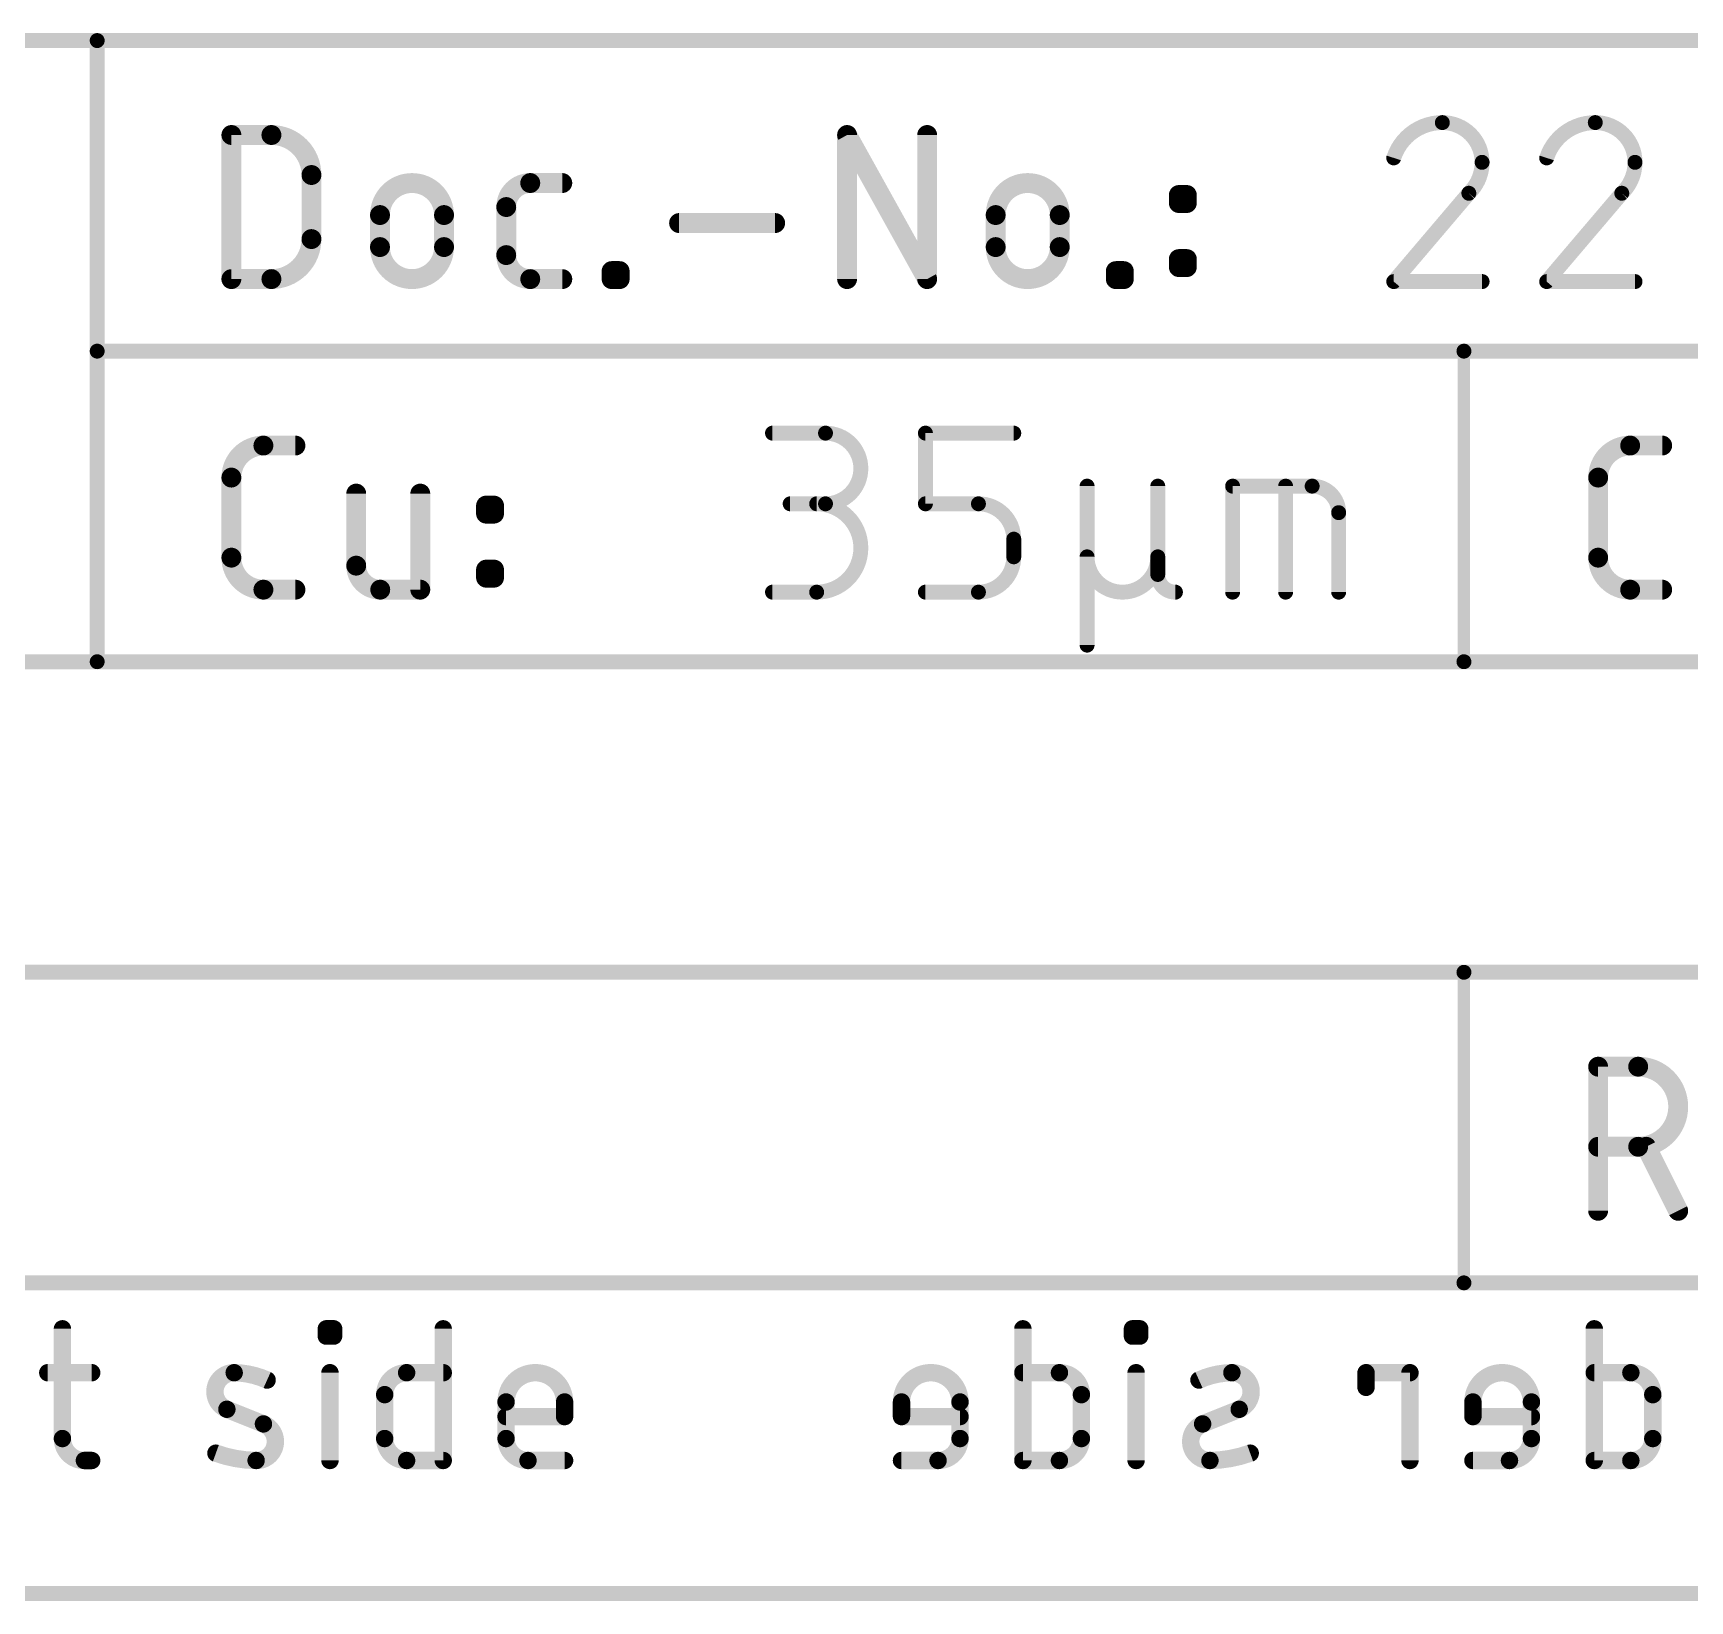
# Model space of a CAD drawing. Extents: x -12 to 55, y -5 to 108.
# Drawn here: x 22.13 to 39.06, y 92.36 to 108.39 of the extents above; entities that cross this region are included whole.
import ezdxf

# ---------------------------------------------------------------- set-up
doc = ezdxf.new("R2010")
doc.units = 0
for name, color, linetype in [('21', 253, 'CONTINUOUS'), ('22', 143, 'CONTINUOUS'), ('48', 213, 'CONTINUOUS')]:
    doc.layers.add(name, color=color, linetype=linetype)

msp = doc.modelspace()

# ---------------------------------------------------------------- linework, layer by layer
at = {"layer": '21', "const_width": 0.1778}
for points in [[(22.4252, 95.1445), (22.4252, 94.0226)], [(25.1226, 95.0697), (25.1226, 95.1445)], [(25.1226, 95.1445), (25.1974, 95.1445)], [(25.1974, 95.1445), (25.1974, 95.0697)], [(26.3175, 95.1445), (26.3175, 93.7983)], [(25.1974, 95.0697), (25.1226, 95.0697)], [(22.2757, 94.6957), (22.7244, 94.6957)], [(25.16, 93.7983), (25.16, 94.6957)], [(25.9435, 94.6957), (26.3175, 94.6957)], [(25.7192, 94.0226), (25.7192, 94.4714)], [(24.48, 94.1722), (24.1061, 94.3218)], [(26.9597, 94.0226), (26.9597, 94.3966)], [(27.558, 94.247), (26.9597, 94.247)], [(27.558, 94.3966), (27.558, 94.247)], [(22.6496, 93.7983), (22.7244, 93.7983)], [(26.3175, 93.7983), (25.9435, 93.7983)], [(27.558, 93.7983), (27.1841, 93.7983)]]:
    msp.add_lwpolyline(points, dxfattribs=at)
at = {"layer": '21'}
for points, const_width in [([(22.4697, 95.1445, 1), (22.3808, 95.1445)], 0.0889), ([(25.167, 95.1445, 1), (25.0781, 95.1445)], 0.0889), ([(25.1226, 95.1889, 1), (25.1226, 95.1)], 0.0889), ([(25.2418, 95.1445, 1), (25.1529, 95.1445)], 0.0889), ([(25.1974, 95.1, 1), (25.1974, 95.1889)], 0.0889), ([(26.3619, 95.1445, 1), (26.273, 95.1445)], 0.0889), ([(25.0781, 95.0697, 1), (25.167, 95.0697)], 0.0889), ([(25.1226, 95.1141, 1), (25.1226, 95.0252)], 0.0889), ([(25.1529, 95.0697, 1), (25.2418, 95.0697)], 0.0889), ([(25.1974, 95.0252, 1), (25.1974, 95.1141)], 0.0889), ([(22.2757, 94.7402, 1), (22.2757, 94.6513)], 0.0889), ([(22.7244, 94.6513, 1), (22.7244, 94.7402)], 0.0889), ([(24.1808, 94.6957, 0.8318), (24.1061, 94.3218)], 0.1778), ([(24.1815, 94.7402, 1), (24.1802, 94.6513)], 0.0889), ([(24.5174, 94.621, 0.1025), (24.1808, 94.6957)], 0.1778), ([(24.1802, 94.6513, 1), (24.1815, 94.7402)], 0.0889), ([(24.4991, 94.5804, 1), (24.5356, 94.6615)], 0.0889), ([(25.2044, 94.6957, 1), (25.1155, 94.6957)], 0.0889), ([(25.9435, 94.6957, 0.4142), (25.7192, 94.4714)], 0.1778), ([(25.9435, 94.7402, 1), (25.9435, 94.6513)], 0.0889), ([(25.9435, 94.6513, 1), (25.9435, 94.7402)], 0.0889), ([(26.3175, 94.6513, 1), (26.3175, 94.7402)], 0.0889), ([(27.558, 94.3966, 1), (26.9597, 94.3966)], 0.1778), ([(25.7636, 94.4714, 1), (25.6747, 94.4714)], 0.0889), ([(25.6747, 94.4714, 1), (25.7636, 94.4714)], 0.0889), ([(24.1226, 94.3631, 1), (24.0895, 94.2805)], 0.0889), ([(24.0895, 94.2805, 1), (24.1226, 94.3631)], 0.0889), ([(27.0042, 94.3966, 1), (26.9153, 94.3966)], 0.0889), ([(26.9153, 94.3966, 1), (27.0042, 94.3966)], 0.0889), ([(26.9597, 94.2915, 1), (26.9597, 94.2026)], 0.0889), ([(27.6025, 94.3966, 1), (27.5136, 94.3966)], 0.0889), ([(27.5136, 94.3966, 1), (27.6025, 94.3966)], 0.0889), ([(27.558, 94.2026, 1), (27.558, 94.2915)], 0.0889), ([(24.4052, 93.7983, 0.8318), (24.48, 94.1722)], 0.1778), ([(24.4965, 94.2135, 1), (24.4635, 94.1309)], 0.0889), ([(24.4635, 94.1309, 1), (24.4965, 94.2135)], 0.0889), ([(27.5136, 94.247, 1), (27.6025, 94.247)], 0.0889), ([(22.4252, 94.0226, 0.4142), (22.6496, 93.7983)], 0.1778), ([(22.4697, 94.0226, 1), (22.3808, 94.0226)], 0.0889), ([(22.3808, 94.0226, 1), (22.4697, 94.0226)], 0.0889), ([(25.7192, 94.0226, 0.4142), (25.9435, 93.7983)], 0.1778), ([(25.7636, 94.0226, 1), (25.6747, 94.0226)], 0.0889), ([(25.6747, 94.0226, 1), (25.7636, 94.0226)], 0.0889), ([(26.9597, 94.0226, 0.4142), (27.1841, 93.7983)], 0.1778), ([(27.0042, 94.0226, 1), (26.9153, 94.0226)], 0.0889), ([(26.9153, 94.0226, 1), (27.0042, 94.0226)], 0.0889), ([(22.6496, 93.8427, 1), (22.6496, 93.7538)], 0.0889), ([(22.6496, 93.7538, 1), (22.6496, 93.8427)], 0.0889), ([(22.7244, 93.7538, 1), (22.7244, 93.8427)], 0.0889), ([(24.0089, 93.9149, 1), (23.9788, 93.8312)], 0.0889), ([(23.9939, 93.8731, 0.083), (24.4052, 93.7983)], 0.1778), ([(24.4058, 93.8427, 1), (24.4046, 93.7538)], 0.0889), ([(24.4046, 93.7538, 1), (24.4058, 93.8427)], 0.0889), ([(25.1155, 93.7983, 1), (25.2044, 93.7983)], 0.0889), ([(25.9435, 93.8427, 1), (25.9435, 93.7538)], 0.0889), ([(25.9435, 93.7538, 1), (25.9435, 93.8427)], 0.0889), ([(26.273, 93.7983, 1), (26.3619, 93.7983)], 0.0889), ([(26.3175, 93.7538, 1), (26.3175, 93.8427)], 0.0889), ([(27.1841, 93.8427, 1), (27.1841, 93.7538)], 0.0889), ([(27.1841, 93.7538, 1), (27.1841, 93.8427)], 0.0889), ([(27.558, 93.7538, 1), (27.558, 93.8427)], 0.0889)]:
    msp.add_lwpolyline(points, format="xyb", dxfattribs=dict(at, const_width=const_width))
at = {"layer": '22', "const_width": 0.1778}
for points in [[(32.2422, 95.1445), (32.2422, 93.7983)], [(33.4371, 95.1445), (33.3623, 95.1445)], [(33.3623, 95.1445), (33.3623, 95.0697)], [(33.4371, 95.0697), (33.4371, 95.1445)], [(38.0827, 95.1445), (38.0827, 93.7983)], [(33.3623, 95.0697), (33.4371, 95.0697)], [(32.6162, 94.6957), (32.2422, 94.6957)], [(33.3997, 93.7983), (33.3997, 94.6957)], [(36.1987, 94.6957), (35.75, 94.6957)], [(35.75, 94.6957), (35.75, 94.5462)], [(36.1987, 93.7983), (36.1987, 94.6957)], [(38.4566, 94.6957), (38.0827, 94.6957)], [(32.8406, 94.0226), (32.8406, 94.4714)], [(38.681, 94.0226), (38.681, 94.4714)], [(31.0017, 94.3966), (31.0017, 94.247)], [(31.0017, 94.247), (31.6, 94.247)], [(31.6, 94.0226), (31.6, 94.3966)], [(34.0797, 94.1722), (34.4537, 94.3218)], [(36.8421, 94.3966), (36.8421, 94.247)], [(36.8421, 94.247), (37.4404, 94.247)], [(37.4404, 94.0226), (37.4404, 94.3966)], [(31.0017, 93.7983), (31.3756, 93.7983)], [(32.2422, 93.7983), (32.6162, 93.7983)], [(36.8421, 93.7983), (37.2161, 93.7983)], [(38.0827, 93.7983), (38.4566, 93.7983)]]:
    msp.add_lwpolyline(points, dxfattribs=at)
at = {"layer": '22'}
for points, const_width in [([(32.2867, 95.1445, 1), (32.1978, 95.1445)], 0.0889), ([(33.3623, 95.1889, 1), (33.3623, 95.1)], 0.0889), ([(33.4068, 95.1445, 1), (33.3179, 95.1445)], 0.0889), ([(33.4816, 95.1445, 1), (33.3927, 95.1445)], 0.0889), ([(33.4371, 95.1, 1), (33.4371, 95.1889)], 0.0889), ([(38.1271, 95.1445, 1), (38.0382, 95.1445)], 0.0889), ([(33.3623, 95.1141, 1), (33.3623, 95.0252)], 0.0889), ([(33.3179, 95.0697, 1), (33.4068, 95.0697)], 0.0889), ([(33.3927, 95.0697, 1), (33.4816, 95.0697)], 0.0889), ([(33.4371, 95.0252, 1), (33.4371, 95.1141)], 0.0889), ([(31.6, 94.3966, 1), (31.0017, 94.3966)], 0.1778), ([(32.2422, 94.7402, 1), (32.2422, 94.6513)], 0.0889), ([(32.8406, 94.4714, 0.4142), (32.6162, 94.6957)], 0.1778), ([(32.6162, 94.7402, 1), (32.6162, 94.6513)], 0.0889), ([(32.6162, 94.6513, 1), (32.6162, 94.7402)], 0.0889), ([(33.4442, 94.6957, 1), (33.3553, 94.6957)], 0.0889), ([(34.3789, 94.6957, 0.1025), (34.0423, 94.621)], 0.1778), ([(34.0241, 94.6615, 1), (34.0606, 94.5804)], 0.0889), ([(34.3782, 94.7402, 1), (34.3795, 94.6513)], 0.0889), ([(34.4537, 94.3218, 0.8318), (34.3789, 94.6957)], 0.1778), ([(34.3795, 94.6513, 1), (34.3782, 94.7402)], 0.0889), ([(35.75, 94.7402, 1), (35.75, 94.6513)], 0.0889), ([(35.7945, 94.6957, 1), (35.7056, 94.6957)], 0.0889), ([(36.2432, 94.6957, 1), (36.1543, 94.6957)], 0.0889), ([(36.1987, 94.6513, 1), (36.1987, 94.7402)], 0.0889), ([(37.4404, 94.3966, 1), (36.8421, 94.3966)], 0.1778), ([(38.0827, 94.7402, 1), (38.0827, 94.6513)], 0.0889), ([(38.681, 94.4714, 0.4142), (38.4566, 94.6957)], 0.1778), ([(38.4566, 94.7402, 1), (38.4566, 94.6513)], 0.0889), ([(38.4566, 94.6513, 1), (38.4566, 94.7402)], 0.0889), ([(32.885, 94.4714, 1), (32.7961, 94.4714)], 0.0889), ([(32.7961, 94.4714, 1), (32.885, 94.4714)], 0.0889), ([(35.7056, 94.5462, 1), (35.7945, 94.5462)], 0.0889), ([(38.7254, 94.4714, 1), (38.6365, 94.4714)], 0.0889), ([(38.6365, 94.4714, 1), (38.7254, 94.4714)], 0.0889), ([(31.0461, 94.3966, 1), (30.9572, 94.3966)], 0.0889), ([(30.9572, 94.3966, 1), (31.0461, 94.3966)], 0.0889), ([(31.0017, 94.2915, 1), (31.0017, 94.2026)], 0.0889), ([(31.6444, 94.3966, 1), (31.5555, 94.3966)], 0.0889), ([(31.5555, 94.3966, 1), (31.6444, 94.3966)], 0.0889), ([(31.6, 94.2026, 1), (31.6, 94.2915)], 0.0889), ([(34.4371, 94.3631, 1), (34.4702, 94.2805)], 0.0889), ([(34.4702, 94.2805, 1), (34.4371, 94.3631)], 0.0889), ([(36.8421, 94.2915, 1), (36.8421, 94.2026)], 0.0889), ([(36.8866, 94.3966, 1), (36.7977, 94.3966)], 0.0889), ([(36.7977, 94.3966, 1), (36.8866, 94.3966)], 0.0889), ([(37.4849, 94.3966, 1), (37.396, 94.3966)], 0.0889), ([(37.396, 94.3966, 1), (37.4849, 94.3966)], 0.0889), ([(37.4404, 94.2026, 1), (37.4404, 94.2915)], 0.0889), ([(30.9572, 94.247, 1), (31.0461, 94.247)], 0.0889), ([(34.0797, 94.1722, 0.8318), (34.1545, 93.7983)], 0.1778), ([(34.0632, 94.2135, 1), (34.0962, 94.1309)], 0.0889), ([(34.0962, 94.1309, 1), (34.0632, 94.2135)], 0.0889), ([(36.7977, 94.247, 1), (36.8866, 94.247)], 0.0889), ([(31.3756, 93.7983, 0.4142), (31.6, 94.0226)], 0.1778), ([(31.6444, 94.0226, 1), (31.5555, 94.0226)], 0.0889), ([(31.5555, 94.0226, 1), (31.6444, 94.0226)], 0.0889), ([(32.6162, 93.7983, 0.4142), (32.8406, 94.0226)], 0.1778), ([(32.885, 94.0226, 1), (32.7961, 94.0226)], 0.0889), ([(32.7961, 94.0226, 1), (32.885, 94.0226)], 0.0889), ([(37.2161, 93.7983, 0.4142), (37.4404, 94.0226)], 0.1778), ([(37.4849, 94.0226, 1), (37.396, 94.0226)], 0.0889), ([(37.396, 94.0226, 1), (37.4849, 94.0226)], 0.0889), ([(38.4566, 93.7983, 0.4142), (38.681, 94.0226)], 0.1778), ([(38.7254, 94.0226, 1), (38.6365, 94.0226)], 0.0889), ([(38.6365, 94.0226, 1), (38.7254, 94.0226)], 0.0889), ([(31.0017, 93.8427, 1), (31.0017, 93.7538)], 0.0889), ([(31.3756, 93.8427, 1), (31.3756, 93.7538)], 0.0889), ([(31.3756, 93.7538, 1), (31.3756, 93.8427)], 0.0889), ([(32.2422, 93.8427, 1), (32.2422, 93.7538)], 0.0889), ([(32.1978, 93.7983, 1), (32.2867, 93.7983)], 0.0889), ([(32.6162, 93.8427, 1), (32.6162, 93.7538)], 0.0889), ([(32.6162, 93.7538, 1), (32.6162, 93.8427)], 0.0889), ([(33.3553, 93.7983, 1), (33.4442, 93.7983)], 0.0889), ([(34.1545, 93.7983, 0.083), (34.5658, 93.8731)], 0.1778), ([(34.1539, 93.8427, 1), (34.1551, 93.7538)], 0.0889), ([(34.1551, 93.7538, 1), (34.1539, 93.8427)], 0.0889), ([(34.5809, 93.8312, 1), (34.5508, 93.9149)], 0.0889), ([(36.1543, 93.7983, 1), (36.2432, 93.7983)], 0.0889), ([(36.8421, 93.8427, 1), (36.8421, 93.7538)], 0.0889), ([(37.2161, 93.8427, 1), (37.2161, 93.7538)], 0.0889), ([(37.2161, 93.7538, 1), (37.2161, 93.8427)], 0.0889), ([(38.0827, 93.8427, 1), (38.0827, 93.7538)], 0.0889), ([(38.0382, 93.7983, 1), (38.1271, 93.7983)], 0.0889), ([(38.4566, 93.8427, 1), (38.4566, 93.7538)], 0.0889), ([(38.4566, 93.7538, 1), (38.4566, 93.8427)], 0.0889)]:
    msp.add_lwpolyline(points, format="xyb", dxfattribs=dict(at, const_width=const_width))
at = {"layer": '48'}
for points, const_width in [([(22.7806, 108.3144), (-0.0794, 108.3144)], 0.1524), ([(54.5306, 108.3144), (22.7806, 108.3144)], 0.1524), ([(22.7806, 108.3144), (22.7806, 105.1394)], 0.1524), ([(24.1522, 105.876), (24.1522, 107.3492)], 0.2032), ([(24.1522, 107.3492), (24.5614, 107.3492)], 0.2032), ([(30.4454, 105.876), (30.4454, 107.3492)], 0.2032), ([(30.4454, 107.3492), (31.2638, 105.876)], 0.2032), ([(31.2638, 105.876), (31.2638, 107.3492)], 0.2032), ([(24.9707, 106.94), (24.9707, 106.2852)], 0.2032), ([(27.2071, 106.8581), (27.5345, 106.8581)], 0.2032), ([(26.9616, 106.1215), (26.9616, 106.6126)], 0.2032), ([(33.8364, 106.6535), (33.8364, 106.7353)], 0.2032), ([(33.8364, 106.7353), (33.9182, 106.7353)], 0.2032), ([(33.9182, 106.6535), (33.8364, 106.6535)], 0.2032), ([(33.9182, 106.7353), (33.9182, 106.6535)], 0.2032), ([(36.8007, 106.7537), (36.0331, 105.8506)], 0.1524), ([(38.3638, 106.7537), (37.5962, 105.8506)], 0.1524), ([(25.6711, 106.2034), (25.6711, 106.5307)], 0.2032), ([(26.3258, 106.5307), (26.3258, 106.2034)], 0.2032), ([(28.7283, 106.4489), (29.7104, 106.4489)], 0.2032), ([(31.9643, 106.2034), (31.9643, 106.5307)], 0.2032), ([(32.619, 106.5307), (32.619, 106.2034)], 0.2032), ([(33.8364, 105.9987), (33.8364, 106.0806)], 0.2032), ([(33.8364, 106.0806), (33.9182, 106.0806)], 0.2032), ([(33.9182, 106.0806), (33.9182, 105.9987)], 0.2032), ([(28.0388, 105.876), (28.0388, 105.9578)], 0.2032), ([(28.0388, 105.9578), (28.1206, 105.9578)], 0.2032), ([(28.1206, 105.9578), (28.1206, 105.876)], 0.2032), ([(33.1922, 105.876), (33.1922, 105.9578)], 0.2032), ([(33.1922, 105.9578), (33.2741, 105.9578)], 0.2032), ([(33.2741, 105.9578), (33.2741, 105.876)], 0.2032), ([(33.9182, 105.9987), (33.8364, 105.9987)], 0.2032), ([(24.5614, 105.876), (24.1522, 105.876)], 0.2032), ([(27.5345, 105.876), (27.2071, 105.876)], 0.2032), ([(28.1206, 105.876), (28.0388, 105.876)], 0.2032), ([(33.2741, 105.876), (33.1922, 105.876)], 0.2032), ([(36.0331, 105.8506), (36.9362, 105.8506)], 0.1524), ([(37.5962, 105.8506), (38.4993, 105.8506)], 0.1524), ([(22.7806, 105.1394), (22.7806, 101.9644)], 0.1524), ([(22.7806, 105.1394), (36.7506, 105.1394)], 0.1524), ([(36.7506, 105.1394), (54.5306, 105.1394)], 0.1524), ([(36.7506, 105.1394), (36.7506, 101.9644)], 0.127), ([(29.6831, 104.3012), (30.2249, 104.3012)], 0.1524), ([(31.2462, 103.5787), (31.2462, 104.3012)], 0.1524), ([(31.2462, 104.3012), (32.1493, 104.3012)], 0.1524), ([(24.4796, 104.1742), (24.807, 104.1742)], 0.2032), ([(38.4496, 104.1742), (38.777, 104.1742)], 0.2032), ([(24.1522, 103.0284), (24.1522, 103.8468)], 0.2032), ([(32.8987, 102.1337), (32.8987, 103.7593)], 0.1524), ([(33.6212, 103.7593), (33.6212, 103.0368)], 0.1524), ([(34.3863, 102.6756), (34.3863, 103.7593)], 0.1524), ([(34.3863, 103.7593), (35.1991, 103.7593)], 0.1524), ([(34.9282, 102.6756), (34.9282, 103.7593)], 0.1524), ([(38.1222, 103.0284), (38.1222, 103.8468)], 0.2032), ([(25.4283, 103.6831), (25.4283, 102.9465)], 0.2032), ([(26.0831, 102.701), (26.0831, 103.6831)], 0.2032), ([(26.7554, 103.4785), (26.7554, 103.5603)], 0.2032), ([(26.7554, 103.5603), (26.8372, 103.5603)], 0.2032), ([(26.8372, 103.5603), (26.8372, 103.4785)], 0.2032), ([(30.2249, 103.5787), (29.8637, 103.5787)], 0.1524), ([(31.7881, 103.5787), (31.2462, 103.5787)], 0.1524), ([(26.8372, 103.4785), (26.7554, 103.4785)], 0.2032), ([(35.4701, 103.4884), (35.4701, 102.6756)], 0.1524), ([(32.1493, 103.0368), (32.1493, 103.2174)], 0.1524), ([(26.7554, 102.8237), (26.7554, 102.9056)], 0.2032), ([(26.7554, 102.9056), (26.8372, 102.9056)], 0.2032), ([(26.8372, 102.9056), (26.8372, 102.8237)], 0.2032), ([(33.6212, 103.0368), (33.6212, 102.8562)], 0.1524), ([(24.807, 102.701), (24.4796, 102.701)], 0.2032), ([(25.6738, 102.701), (26.0831, 102.701)], 0.2032), ([(26.8372, 102.8237), (26.7554, 102.8237)], 0.2032), ([(38.777, 102.701), (38.4496, 102.701)], 0.2032), ([(29.6831, 102.6756), (30.1346, 102.6756)], 0.1524), ([(31.2462, 102.6756), (31.7881, 102.6756)], 0.1524), ([(-0.0794, 101.9644), (22.7806, 101.9644)], 0.1524), ([(22.7806, 101.9644), (36.7506, 101.9644)], 0.1524), ([(36.7506, 101.9644), (54.5306, 101.9644)], 0.1524), ([(-0.0794, 98.7894), (36.7506, 98.7894)], 0.1524), ([(36.7506, 98.7894), (54.5306, 98.7894)], 0.1524), ([(36.7506, 98.7894), (36.7506, 95.6144)], 0.127), ([(38.1222, 96.351), (38.1222, 97.8242)], 0.2032), ([(38.1222, 97.8242), (38.5314, 97.8242)], 0.2032), ([(38.5314, 97.0057), (38.1222, 97.0057)], 0.2032), ([(38.9407, 96.351), (38.6133, 97.0057)], 0.2032), ([(-0.0794, 95.6144), (36.7506, 95.6144)], 0.1524), ([(36.7506, 95.6144), (54.5306, 95.6144)], 0.1524), ([(-0.0794, 92.4394), (54.5306, 92.4394)], 0.1524)]:
    msp.add_lwpolyline(points, dxfattribs=dict(at, const_width=const_width))
for points, const_width in [([(22.7806, 108.3525, 1), (22.7806, 108.2763)], 0.0762), ([(22.8187, 108.3144, 1), (22.7425, 108.3144)], 0.0762), ([(22.7806, 108.2763, 1), (22.7806, 108.3525)], 0.0762), ([(36.5298, 107.4762, 0.3252), (36.0331, 107.1149)], 0.1524), ([(36.9362, 107.0698, 0.4142), (36.5298, 107.4762)], 0.1524), ([(36.5298, 107.5143, 1), (36.5298, 107.4381)], 0.0762), ([(36.5298, 107.4381, 1), (36.5298, 107.5143)], 0.0762), ([(38.0929, 107.4762, 0.3252), (37.5962, 107.1149)], 0.1524), ([(38.4993, 107.0698, 0.4142), (38.0929, 107.4762)], 0.1524), ([(38.0929, 107.5143, 1), (38.0929, 107.4381)], 0.0762), ([(38.0929, 107.4381, 1), (38.0929, 107.5143)], 0.0762), ([(24.203, 107.3492, 1), (24.1014, 107.3492)], 0.1016), ([(24.1522, 107.4, 1), (24.1522, 107.2984)], 0.1016), ([(24.9707, 106.94, 0.4142), (24.5614, 107.3492)], 0.2032), ([(24.5614, 107.4, 1), (24.5614, 107.2984)], 0.1016), ([(24.5614, 107.2984, 1), (24.5614, 107.4)], 0.1016), ([(30.4962, 107.3492, 1), (30.3946, 107.3492)], 0.1016), ([(30.4898, 107.3738, 1), (30.401, 107.3245)], 0.1016), ([(31.3146, 107.3492, 1), (31.213, 107.3492)], 0.1016), ([(25.0215, 106.94, 1), (24.9199, 106.94)], 0.1016), ([(35.9968, 107.1267, 1), (36.0693, 107.1032)], 0.0762), ([(36.8007, 106.7537, 0.2053), (36.9362, 107.0698)], 0.1524), ([(36.9743, 107.0698, 1), (36.8981, 107.0698)], 0.0762), ([(36.8981, 107.0698, 1), (36.9743, 107.0698)], 0.0762), ([(37.5599, 107.1267, 1), (37.6324, 107.1032)], 0.0762), ([(38.3638, 106.7537, 0.2053), (38.4993, 107.0698)], 0.1524), ([(38.5374, 107.0698, 1), (38.4612, 107.0698)], 0.0762), ([(38.4612, 107.0698, 1), (38.5374, 107.0698)], 0.0762), ([(24.9199, 106.94, 1), (25.0215, 106.9399)], 0.1016), ([(26.3258, 106.5307, 1), (25.6711, 106.5307)], 0.2032), ([(27.2071, 106.8581, 0.4142), (26.9616, 106.6126)], 0.2032), ([(27.2071, 106.9089, 1), (27.2071, 106.8073)], 0.1016), ([(27.2071, 106.8073, 1), (27.2071, 106.9089)], 0.1016), ([(27.5345, 106.8073, 1), (27.5345, 106.9089)], 0.1016), ([(32.619, 106.5307, 1), (31.9643, 106.5307)], 0.2032), ([(27.0124, 106.6126, 1), (26.9108, 106.6126)], 0.1016), ([(33.8872, 106.7353, 1), (33.7856, 106.7353)], 0.1016), ([(33.8364, 106.7861, 1), (33.8364, 106.6845)], 0.1016), ([(33.8364, 106.7043, 1), (33.8364, 106.6027)], 0.1016), ([(33.7856, 106.6535, 1), (33.8872, 106.6535)], 0.1016), ([(33.969, 106.7353, 1), (33.8674, 106.7353)], 0.1016), ([(33.8674, 106.6535, 1), (33.969, 106.6535)], 0.1016), ([(33.9182, 106.6845, 1), (33.9182, 106.7861)], 0.1016), ([(33.9182, 106.6027, 1), (33.9182, 106.7043)], 0.1016), ([(36.7744, 106.7813, 1), (36.827, 106.7261)], 0.0762), ([(36.8297, 106.729, 1), (36.7717, 106.7784)], 0.0762), ([(38.3376, 106.7813, 1), (38.3901, 106.7261)], 0.0762), ([(38.3929, 106.729, 1), (38.3348, 106.7784)], 0.0762), ([(25.7219, 106.5307, 1), (25.6203, 106.5307)], 0.1016), ([(25.6203, 106.5307, 1), (25.7219, 106.5307)], 0.1016), ([(26.3766, 106.5307, 1), (26.275, 106.5307)], 0.1016), ([(26.275, 106.5307, 1), (26.3766, 106.5307)], 0.1016), ([(26.9108, 106.6126, 1), (27.0124, 106.6126)], 0.1016), ([(28.7283, 106.4997, 1), (28.7283, 106.3981)], 0.1016), ([(29.7104, 106.3981, 1), (29.7104, 106.4997)], 0.1016), ([(32.0151, 106.5307, 1), (31.9135, 106.5307)], 0.1016), ([(31.9135, 106.5307, 1), (32.0151, 106.5307)], 0.1016), ([(32.6698, 106.5307, 1), (32.5682, 106.5307)], 0.1016), ([(32.5682, 106.5307, 1), (32.6698, 106.5307)], 0.1016), ([(24.5614, 105.876, 0.4142), (24.9707, 106.2852)], 0.2032), ([(25.0215, 106.2852, 1), (24.9199, 106.2852)], 0.1016), ([(24.9199, 106.2852, 1), (25.0215, 106.2852)], 0.1016), ([(25.6711, 106.2034, 1), (26.3258, 106.2034)], 0.2032), ([(25.7219, 106.2034, 1), (25.6203, 106.2034)], 0.1016), ([(25.6203, 106.2034, 1), (25.7219, 106.2034)], 0.1016), ([(26.3766, 106.2034, 1), (26.275, 106.2034)], 0.1016), ([(26.275, 106.2034, 1), (26.3766, 106.2034)], 0.1016), ([(26.9616, 106.1215, 0.4142), (27.2071, 105.876)], 0.2032), ([(27.0124, 106.1215, 1), (26.9108, 106.1215)], 0.1016), ([(31.9643, 106.2034, 1), (32.619, 106.2034)], 0.2032), ([(32.0151, 106.2034, 1), (31.9135, 106.2034)], 0.1016), ([(31.9135, 106.2034, 1), (32.0151, 106.2034)], 0.1016), ([(32.6698, 106.2034, 1), (32.5682, 106.2034)], 0.1016), ([(32.5682, 106.2034, 1), (32.6698, 106.2034)], 0.1016), ([(33.8872, 106.0806, 1), (33.7856, 106.0806)], 0.1016), ([(33.8364, 106.1314, 1), (33.8364, 106.0298)], 0.1016), ([(33.969, 106.0806, 1), (33.8674, 106.0806)], 0.1016), ([(33.9182, 106.0298, 1), (33.9182, 106.1314)], 0.1016), ([(26.9108, 106.1215, 1), (27.0124, 106.1215)], 0.1016), ([(28.0896, 105.9578, 1), (27.988, 105.9578)], 0.1016), ([(28.0388, 106.0086, 1), (28.0388, 105.907)], 0.1016), ([(28.1714, 105.9578, 1), (28.0698, 105.9578)], 0.1016), ([(28.1206, 105.907, 1), (28.1206, 106.0086)], 0.1016), ([(33.243, 105.9578, 1), (33.1414, 105.9578)], 0.1016), ([(33.1922, 106.0086, 1), (33.1922, 105.907)], 0.1016), ([(33.3249, 105.9578, 1), (33.2233, 105.9578)], 0.1016), ([(33.2741, 105.907, 1), (33.2741, 106.0086)], 0.1016), ([(33.8364, 106.0495, 1), (33.8364, 105.9479)], 0.1016), ([(33.7856, 105.9987, 1), (33.8872, 105.9987)], 0.1016), ([(33.8674, 105.9987, 1), (33.969, 105.9987)], 0.1016), ([(33.9182, 105.9479, 1), (33.9182, 106.0495)], 0.1016), ([(24.1522, 105.9268, 1), (24.1522, 105.8252)], 0.1016), ([(24.1014, 105.876, 1), (24.203, 105.876)], 0.1016), ([(24.5614, 105.9268, 1), (24.5614, 105.8252)], 0.1016), ([(24.5614, 105.8252, 1), (24.5614, 105.9268)], 0.1016), ([(27.2071, 105.9268, 1), (27.2071, 105.8252)], 0.1016), ([(27.2071, 105.8252, 1), (27.2071, 105.9268)], 0.1016), ([(27.5345, 105.8252, 1), (27.5345, 105.9268)], 0.1016), ([(28.0388, 105.9268, 1), (28.0388, 105.8252)], 0.1016), ([(27.988, 105.876, 1), (28.0896, 105.876)], 0.1016), ([(28.0698, 105.876, 1), (28.1714, 105.876)], 0.1016), ([(28.1206, 105.8252, 1), (28.1206, 105.9268)], 0.1016), ([(30.3946, 105.876, 1), (30.4962, 105.876)], 0.1016), ([(31.213, 105.876, 1), (31.3146, 105.876)], 0.1016), ([(31.2194, 105.8513, 1), (31.3082, 105.9006)], 0.1016), ([(33.1922, 105.9268, 1), (33.1922, 105.8252)], 0.1016), ([(33.1414, 105.876, 1), (33.243, 105.876)], 0.1016), ([(33.2233, 105.876, 1), (33.3249, 105.876)], 0.1016), ([(33.2741, 105.8252, 1), (33.2741, 105.9268)], 0.1016), ([(36.004, 105.8753, 1), (36.0621, 105.8259)], 0.0762), ([(36.0331, 105.8887, 1), (36.0331, 105.8125)], 0.0762), ([(36.9362, 105.8125, 1), (36.9362, 105.8887)], 0.0762), ([(37.5962, 105.8887, 1), (37.5962, 105.8125)], 0.0762), ([(37.5672, 105.8753, 1), (37.6252, 105.8259)], 0.0762), ([(38.4993, 105.8125, 1), (38.4993, 105.8887)], 0.0762), ([(22.8187, 105.1394, 1), (22.7425, 105.1394)], 0.0762), ([(22.7806, 105.1775, 1), (22.7806, 105.1013)], 0.0762), ([(22.7425, 105.1394, 1), (22.8187, 105.1394)], 0.0762), ([(36.7506, 105.1775, 1), (36.7506, 105.1013)], 0.0762), ([(36.7824, 105.1394, 1), (36.7189, 105.1394)], 0.0635), ([(36.7506, 105.1013, 1), (36.7506, 105.1775)], 0.0762), ([(29.6831, 104.3393, 1), (29.6831, 104.2631)], 0.0762), ([(30.2249, 103.5787, 1), (30.2249, 104.3012)], 0.1524), ([(30.2249, 104.3393, 1), (30.2249, 104.2631)], 0.0762), ([(30.2249, 104.2631, 1), (30.2249, 104.3393)], 0.0762), ([(31.2843, 104.3012, 1), (31.2081, 104.3012)], 0.0762), ([(31.2462, 104.3393, 1), (31.2462, 104.2631)], 0.0762), ([(32.1493, 104.2631, 1), (32.1493, 104.3393)], 0.0762), ([(24.4796, 104.1742, 0.4142), (24.1522, 103.8468)], 0.2032), ([(24.4796, 104.225, 1), (24.4796, 104.1234)], 0.1016), ([(24.4796, 104.1234, 1), (24.4796, 104.225)], 0.1016), ([(24.807, 104.1234, 1), (24.807, 104.225)], 0.1016), ([(38.4496, 104.1742, 0.4142), (38.1222, 103.8468)], 0.2032), ([(38.4496, 104.225, 1), (38.4496, 104.1234)], 0.1016), ([(38.4496, 104.1234, 1), (38.4496, 104.225)], 0.1016), ([(38.777, 104.1234, 1), (38.777, 104.225)], 0.1016), ([(24.203, 103.8468, 1), (24.1014, 103.8468)], 0.1016), ([(24.1014, 103.8468, 1), (24.203, 103.8468)], 0.1016), ([(32.9368, 103.7593, 1), (32.8606, 103.7593)], 0.0762), ([(33.6593, 103.7593, 1), (33.5831, 103.7593)], 0.0762), ([(34.4244, 103.7593, 1), (34.3482, 103.7593)], 0.0762), ([(34.3863, 103.7974, 1), (34.3863, 103.7212)], 0.0762), ([(34.9663, 103.7593, 1), (34.8901, 103.7593)], 0.0762), ([(35.4701, 103.4884, 0.4142), (35.1991, 103.7593)], 0.1524), ([(35.1991, 103.7974, 1), (35.1991, 103.7212)], 0.0762), ([(35.1991, 103.7212, 1), (35.1991, 103.7974)], 0.0762), ([(38.173, 103.8468, 1), (38.0714, 103.8468)], 0.1016), ([(38.0714, 103.8468, 1), (38.173, 103.8468)], 0.1016), ([(25.4791, 103.6831, 1), (25.3775, 103.6831)], 0.1016), ([(26.1339, 103.6831, 1), (26.0323, 103.6831)], 0.1016), ([(26.8062, 103.5603, 1), (26.7046, 103.5603)], 0.1016), ([(26.7554, 103.6111, 1), (26.7554, 103.5095)], 0.1016), ([(26.888, 103.5603, 1), (26.7864, 103.5603)], 0.1016), ([(26.8372, 103.5095, 1), (26.8372, 103.6111)], 0.1016), ([(29.8637, 103.6168, 1), (29.8637, 103.5406)], 0.0762), ([(30.1346, 102.6756, 1), (30.1346, 103.5787)], 0.1524), ([(30.1346, 103.6168, 1), (30.1346, 103.5406)], 0.0762), ([(30.2249, 103.6168, 1), (30.2249, 103.5406)], 0.0762), ([(30.2249, 103.5406, 1), (30.2249, 103.6168)], 0.0762), ([(31.2462, 103.6168, 1), (31.2462, 103.5406)], 0.0762), ([(32.1493, 103.2174, 0.4142), (31.7881, 103.5787)], 0.1524), ([(31.7881, 103.6168, 1), (31.7881, 103.5406)], 0.0762), ([(31.7881, 103.5406, 1), (31.7881, 103.6168)], 0.0762), ([(26.7554, 103.5293, 1), (26.7554, 103.4277)], 0.1016), ([(26.7046, 103.4785, 1), (26.8062, 103.4785)], 0.1016), ([(26.7864, 103.4785, 1), (26.888, 103.4785)], 0.1016), ([(26.8372, 103.4277, 1), (26.8372, 103.5293)], 0.1016), ([(31.2081, 103.5787, 1), (31.2843, 103.5787)], 0.0762), ([(35.5082, 103.4884, 1), (35.432, 103.4884)], 0.0762), ([(35.432, 103.4884, 1), (35.5082, 103.4884)], 0.0762), ([(24.1522, 103.0284, 0.4142), (24.4796, 102.701)], 0.2032), ([(24.203, 103.0284, 1), (24.1014, 103.0284)], 0.1016), ([(32.1874, 103.2174, 1), (32.1112, 103.2174)], 0.0762), ([(32.1112, 103.2174, 1), (32.1874, 103.2174)], 0.0762), ([(38.1222, 103.0284, 0.4142), (38.4496, 102.701)], 0.2032), ([(38.173, 103.0284, 1), (38.0714, 103.0284)], 0.1016), ([(24.1014, 103.0284, 1), (24.203, 103.0284)], 0.1016), ([(25.4283, 102.9465, 0.4142), (25.6738, 102.701)], 0.2032), ([(25.4791, 102.9465, 1), (25.3775, 102.9465)], 0.1016), ([(25.3775, 102.9465, 1), (25.4791, 102.9465)], 0.1016), ([(26.8062, 102.9056, 1), (26.7046, 102.9056)], 0.1016), ([(26.7554, 102.9564, 1), (26.7554, 102.8548)], 0.1016), ([(26.888, 102.9056, 1), (26.7864, 102.9056)], 0.1016), ([(26.8372, 102.8548, 1), (26.8372, 102.9564)], 0.1016), ([(31.7881, 102.6756, 0.4142), (32.1493, 103.0368)], 0.1524), ([(32.1874, 103.0368, 1), (32.1112, 103.0368)], 0.0762), ([(32.1112, 103.0368, 1), (32.1874, 103.0368)], 0.0762), ([(32.8987, 103.0368, 1), (33.6212, 103.0368)], 0.1524), ([(32.9368, 103.0368, 1), (32.8606, 103.0368)], 0.0762), ([(33.6593, 103.0368, 1), (33.5831, 103.0368)], 0.0762), ([(33.6593, 103.0368, 1), (33.5831, 103.0368)], 0.0762), ([(33.5831, 103.0368, 1), (33.6593, 103.0368)], 0.0762), ([(38.0714, 103.0284, 1), (38.173, 103.0284)], 0.1016), ([(24.4796, 102.7518, 1), (24.4796, 102.6502)], 0.1016), ([(24.4796, 102.6502, 1), (24.4796, 102.7518)], 0.1016), ([(24.807, 102.6502, 1), (24.807, 102.7518)], 0.1016), ([(25.6738, 102.7518, 1), (25.6738, 102.6502)], 0.1016), ([(25.6738, 102.6502, 1), (25.6738, 102.7518)], 0.1016), ([(26.0831, 102.6502, 1), (26.0831, 102.7518)], 0.1016), ([(26.7554, 102.8745, 1), (26.7554, 102.7729)], 0.1016), ([(26.7046, 102.8237, 1), (26.8062, 102.8237)], 0.1016), ([(26.7864, 102.8237, 1), (26.888, 102.8237)], 0.1016), ([(26.8372, 102.7729, 1), (26.8372, 102.8745)], 0.1016), ([(33.6212, 102.8562, 0.4142), (33.8018, 102.6756)], 0.1524), ([(33.6593, 102.8562, 1), (33.5831, 102.8562)], 0.0762), ([(33.5831, 102.8562, 1), (33.6593, 102.8562)], 0.0762), ([(38.4496, 102.7518, 1), (38.4496, 102.6502)], 0.1016), ([(38.4496, 102.6502, 1), (38.4496, 102.7518)], 0.1016), ([(38.777, 102.6502, 1), (38.777, 102.7518)], 0.1016), ([(26.0323, 102.701, 1), (26.1339, 102.701)], 0.1016), ([(29.6831, 102.7137, 1), (29.6831, 102.6375)], 0.0762), ([(30.1346, 102.7137, 1), (30.1346, 102.6375)], 0.0762), ([(30.1346, 102.6375, 1), (30.1346, 102.7137)], 0.0762), ([(31.2462, 102.7137, 1), (31.2462, 102.6375)], 0.0762), ([(31.7881, 102.7137, 1), (31.7881, 102.6375)], 0.0762), ([(31.7881, 102.6375, 1), (31.7881, 102.7137)], 0.0762), ([(33.8018, 102.6375, 1), (33.8018, 102.7137)], 0.0762), ([(34.3482, 102.6756, 1), (34.4244, 102.6756)], 0.0762), ([(34.8901, 102.6756, 1), (34.9663, 102.6756)], 0.0762), ([(35.432, 102.6756, 1), (35.5082, 102.6756)], 0.0762), ([(32.8606, 102.1337, 1), (32.9368, 102.1337)], 0.0762), ([(22.7806, 102.0025, 1), (22.7806, 101.9263)], 0.0762), ([(22.7425, 101.9644, 1), (22.8187, 101.9644)], 0.0762), ([(22.7806, 101.9263, 1), (22.7806, 102.0025)], 0.0762), ([(36.7506, 102.0025, 1), (36.7506, 101.9263)], 0.0762), ([(36.7189, 101.9644, 1), (36.7824, 101.9644)], 0.0635), ([(36.7506, 101.9263, 1), (36.7506, 102.0025)], 0.0762), ([(36.7506, 98.8275, 1), (36.7506, 98.7513)], 0.0762), ([(36.7824, 98.7894, 1), (36.7189, 98.7894)], 0.0635), ([(36.7506, 98.7513, 1), (36.7506, 98.8275)], 0.0762), ([(38.173, 97.8242, 1), (38.0714, 97.8242)], 0.1016), ([(38.1222, 97.875, 1), (38.1222, 97.7734)], 0.1016), ([(38.5314, 97.0057, 1), (38.5314, 97.8242)], 0.2032), ([(38.5314, 97.875, 1), (38.5314, 97.7734)], 0.1016), ([(38.5314, 97.7734, 1), (38.5314, 97.875)], 0.1016), ([(38.1222, 97.0565, 1), (38.1222, 96.9549)], 0.1016), ([(38.5314, 97.0565, 1), (38.5314, 96.9549)], 0.1016), ([(38.5314, 96.9549, 1), (38.5314, 97.0565)], 0.1016), ([(38.6587, 97.0284, 1), (38.5679, 96.983)], 0.1016), ([(38.0714, 96.351, 1), (38.173, 96.351)], 0.1016), ([(38.8952, 96.3283, 1), (38.9861, 96.3737)], 0.1016), ([(36.7506, 95.6525, 1), (36.7506, 95.5763)], 0.0762), ([(36.7506, 95.5763, 1), (36.7506, 95.6525)], 0.0762), ([(36.7189, 95.6144, 1), (36.7824, 95.6144)], 0.0635)]:
    msp.add_lwpolyline(points, format="xyb", dxfattribs=dict(at, const_width=const_width))

doc.saveas('drawing.dxf')
